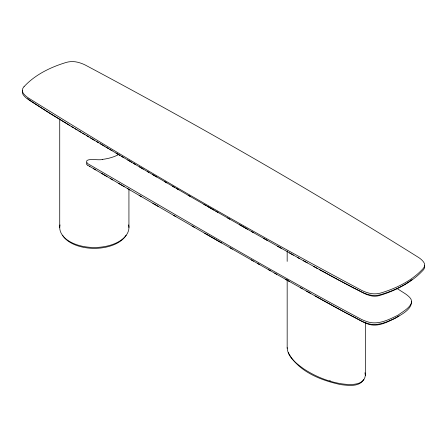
<?xml version="1.0" encoding="UTF-8"?>
<svg xmlns="http://www.w3.org/2000/svg" width="447" height="447" viewBox="0 0 447 447"><rect width="100%" height="100%" fill="white"/><g stroke="black" fill="none" stroke-linecap="round" stroke-linejoin="round"><path stroke-width="0.67" d="M365.344 322.667L365.344 375.502C363.897 386.225 348.939 384.828 341.251 383.766C327.685 381.526 314.677 376.162 303.262 368.535C296.355 363.394 287.533 357.103 287.197 347.66M89.579 166.116L89.869 166.485M363.858 379.285C359.695 387.286 348.263 385.431 340.96 384.66C321.225 380.436 298.976 371.954 288.728 353.409M412.011 279.593L410.603 280.655M410.312 280.861L409.731 281.28M409.145 281.694L409.441 281.487M408.849 281.895C399.858 288.052 389.773 292.478 379.347 295.573A10.158 5.867 0 0 1 370.608 295.724A26.373 15.226 0 0 1 363.847 293.243L340.312 280.945M399.003 315.884L398.081 316.498M397.847 316.649C389.264 321.192 379.106 327.243 369.077 324.388M102.726 159.316C99.882 161.032 82.354 156.858 87.573 163.541C178.319 216.124 268.457 269.927 361.075 319.197A41.476 23.948 0 0 0 367.63 321.829C378.117 325.226 388.901 319.661 398.126 315.113C402.697 311.531 416.442 304.692 409.776 297.495A41.476 23.948 0 0 0 405.222 293.713L396.891 288.416M329.78 380.553L330.244 380.693M355.013 288.6L361.768 292.036A29.536 17.053 0 0 0 369.339 294.819A13.315 7.688 0 0 0 380.794 294.618C396.478 289.852 411.978 282.42 423.175 270.144A13.315 7.688 0 0 0 424.443 265.278M354.432 288.444L319.32 269.558M352.845 316.504L361.075 320.812A41.476 23.948 0 0 0 367.63 323.444C376.933 326.656 386.526 322.036 394.98 318.426C400.914 314.677 411.748 309.777 411.48 301.691M350.012 315.001L363.093 321.985A37.883 21.869 0 0 0 369.077 324.393M339.809 280.777L297.467 257.427M347.19 313.492L352.141 316.23M344.369 311.984L349.325 314.733M341.553 310.475L346.509 313.224M343.698 311.715L328.953 303.619M340.899 310.201L323.393 300.552M328.349 303.345L315.09 295.92M303.273 260.629L307.285 262.864M313.487 266.362L317.499 268.597M322.807 300.278L300.228 287.6M299.272 258.394L251.398 231.451M289.472 252.952L293.472 255.187M306.553 291.126L310.821 293.523M263.333 238.206L267.317 240.452M277.498 246.224L281.487 248.465M285.247 279.124L289.505 281.526M302.289 288.728L274.698 273.184M268.234 269.502L276.738 274.313M239.48 224.685L247.42 229.199M253.611 232.731L227.59 217.907M251.253 259.858L259.741 264.68M257.712 263.551L270.452 270.776M230.071 247.783L253.471 261.143M215.717 211.113L229.814 219.192M221.611 242.95L204.709 233.261M232.295 249.068L192.054 225.981M207.81 206.581L217.946 212.403M203.866 204.307L213.996 210.135M188.109 195.227L206.101 205.598M173.648 215.365L194.289 227.272M176.308 188.394L190.349 196.518M175.889 216.661L139.123 195.333M172.38 186.108L178.554 189.684M164.53 181.543L174.626 187.405M152.863 203.318L158.618 206.654M166.781 182.84L147.203 171.408M152.773 174.688L156.69 176.973M127.646 188.645L141.375 196.635M129.898 189.941L110.448 178.588M148.862 172.397L133.228 163.228M118.433 183.242L124.16 186.595M112.705 179.89L93.283 168.513M139.391 166.826L143.297 169.117M135.486 164.53L121.528 156.338M101.262 173.179L106.984 176.537M87.573 165.155L95.546 169.821M127.686 159.942L131.586 162.239M123.791 157.646L109.856 149.432M116.008 153.042L119.897 155.344M105.967 147.13L112.119 150.74M108.235 148.438L96.591 141.52M100.469 143.828L104.347 146.135M98.2 142.515L86.567 135.586M90.439 137.899L94.317 140.207M82.695 133.279L88.841 136.899M78.823 130.965L84.969 134.592M74.956 128.647L81.097 132.278M71.09 126.333L77.23 129.965M73.369 127.646L51.165 114.186L28.29 99.508A29.536 17.053 0 0 1 23.479 95.138A13.315 7.688 0 0 1 22.568 90.646M69.508 125.333L46.611 111.202M46.203 110.945L43.795 109.409M43.393 109.152L35.414 104M35.017 103.743L30.675 100.888A26.373 15.226 0 0 1 29.865 100.329M288.561 352.934L288.421 352.471M364.948 372.759L365.344 375.502M287.17 250.974L287.17 261.4M287.17 279.476L287.17 348.302M128.932 189.265L128.932 227.506M59.73 119.047L59.73 227.506M29.709 100.212A26.373 15.226 0 0 1 28.82 99.513M28.401 99.15A26.373 15.226 0 0 1 28.262 99.027M27.999 98.781A26.373 15.226 0 0 1 27.742 98.536M118.785 154.45A33.341 19.249 0 0 1 102.737 159.35M87.618 165.127A4.157 2.397 0 0 1 86.478 162.68M128.635 224.897A34.603 19.975 0 0 1 94.328 247.482A34.603 19.975 0 0 1 60.027 224.897M126.16 235.195A33.614 19.405 0 0 1 94.328 248.364A33.614 19.405 0 0 1 62.502 235.195M24.043 86.662L23.825 86.908A13.315 7.688 0 0 0 23.484 93.524A29.536 17.053 0 0 0 28.29 97.893C137.078 165.982 248.465 230.155 361.768 290.421A29.536 17.053 0 0 0 369.339 293.204A13.315 7.688 0 0 0 380.794 293.003C396.478 288.237 411.978 280.805 423.175 268.53A13.315 7.688 0 0 0 423.516 261.92A29.536 17.053 0 0 0 418.71 257.55C309.95 189.416 198.518 125.322 85.232 65.016A29.536 17.053 0 0 0 77.661 62.239A13.315 7.688 0 0 0 66.206 62.435C50.634 67.173 35.235 74.537 24.043 86.662"/></g></svg>
